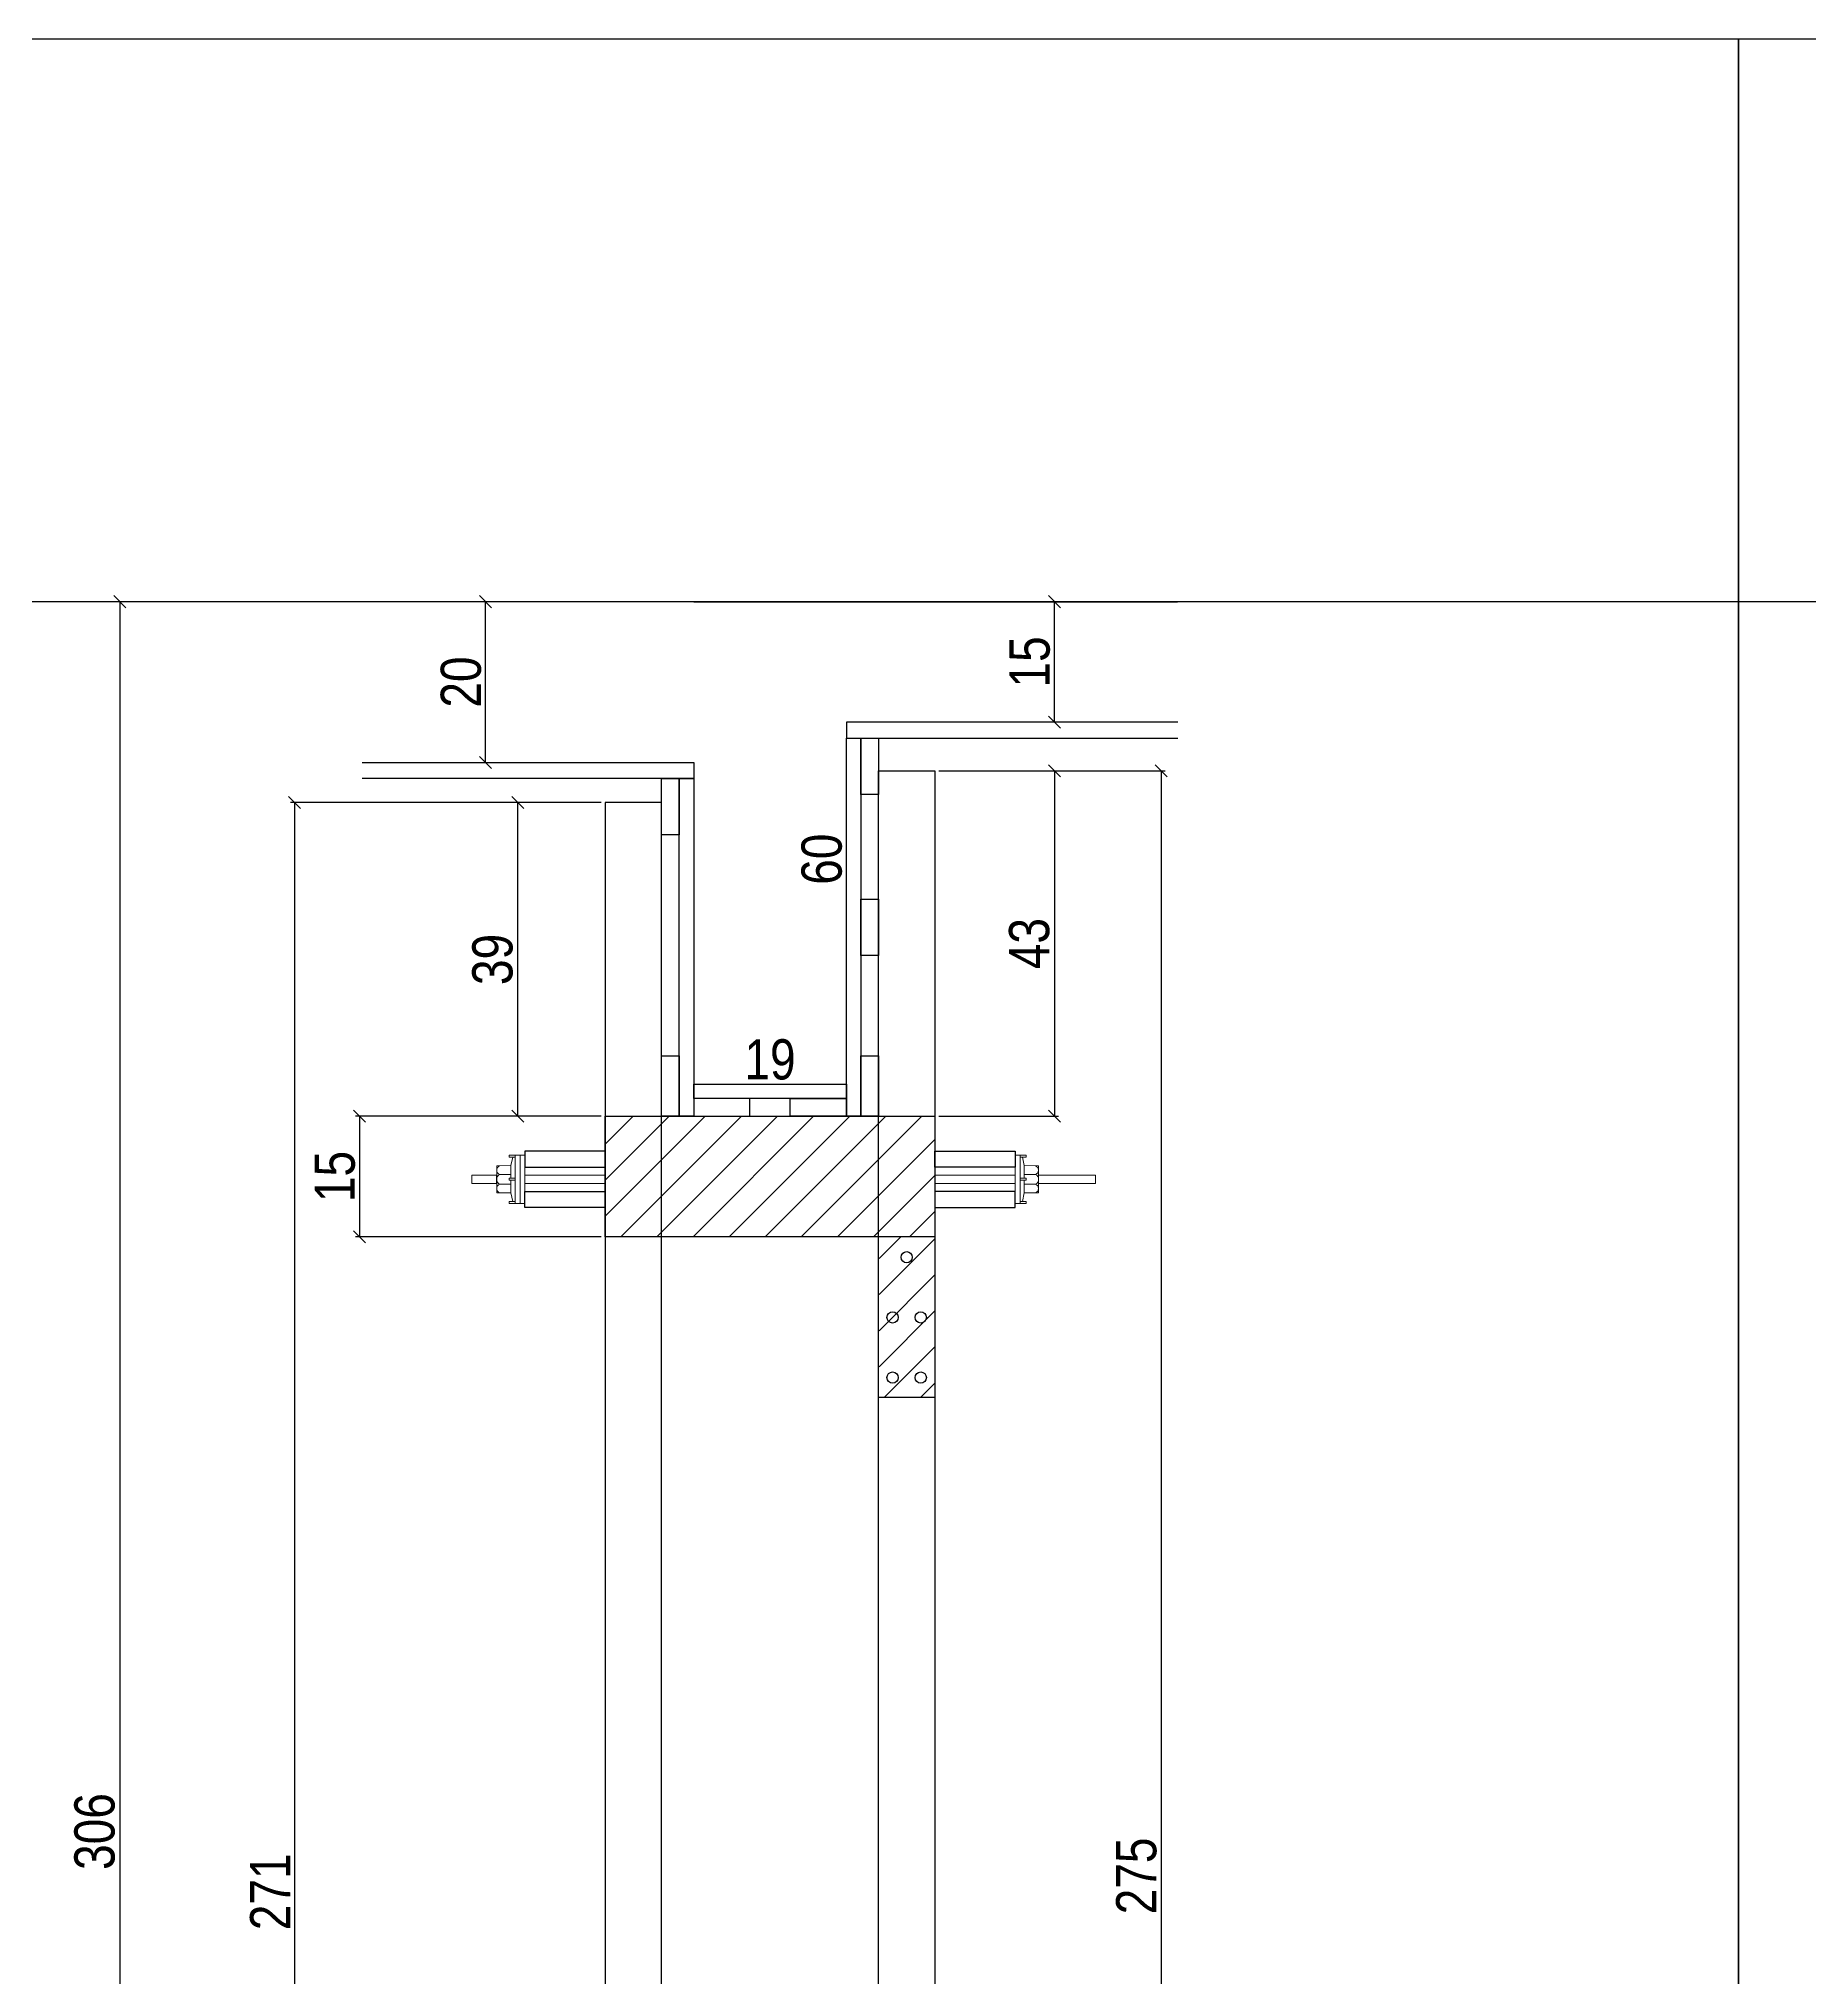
# Model space of a CAD drawing. Extents: x 17311 to 161354, y 153625 to 211469.
# Drawn here: x 18630.8 to 19071.3, y 207858.3 to 208340.7 of the extents above; entities that cross this region are included whole.
import ezdxf

# ---------------------------------------------------------------- set-up
doc = ezdxf.new("R2010")
doc.units = 0
doc.layers.get('0').update_dxf_attribs({"linetype": 'CONTINUOUS'})
doc.layers.get('DEFPOINTS').update_dxf_attribs({"linetype": 'CONTINUOUS'})
for name, color, linetype in [('8', 111, 'CONTINUOUS'), ('COTA', 241, 'CONTINUOUS'), ('detalhes', 4, 'CONTINUOUS'), ('TIRAS REESCORAMENTO', 252, 'CONTINUOUS')]:
    doc.layers.add(name, color=color, linetype=linetype)
doc.layers.add('BARRA_ANCORAGEM', color=1, linetype='CONTINUOUS', lineweight=15)
doc.styles.add('COTA TECNICA 2X', font='techl___.ttf', dxfattribs={"height": 10})
doc.dimstyles.new('SECAO', dxfattribs={"dimscale": 0.333333, "dimtxt": 5, "dimasz": 9, "dimexe": 3, "dimexo": 3, "dimgap": 3, "dimtad": 1, "dimdec": 1, "dimlfac": 0.5, "dimzin": 12, "dimdsep": 46, "dimtxsty": 'COTA TECNICA 2X', "dimblk1": 'OBLIQUE', "dimblk2": 'OBLIQUE', "dimsah": 1, "dimcen": 0.9, "dimclrd": 4, "dimclre": 4, "dimclrt": 240, "dimadec": 1, "dimazin": 3, "dimtfac": 1, "dimtdec": 1, "dimtmove": 0, "dimatfit": 3, "dimfxl": 1, "dimtolj": 1, "dimtzin": 12, "dimarcsym": 0})

# ---------------------------------------------------------------- blocks, each defined once
blk = doc.blocks.new('_Oblique')
at = {"color": 0, "linetype": 'ByBlock', "lineweight": -2}
blk.add_line((-0.5, -0.5), (0.5, 0.5), dxfattribs=at)
blk = doc.blocks.new('*D2830')
at = {"layer": 'DEFPOINTS', "color": 0, "transparency": 16777216}
for p in [(18771.74, 208150.66), (18694.45, 207608.57), (18771.74, 207608.57)]:
    blk.add_point(p, dxfattribs=at)
at = {"layer": 'detalhes', "color": 4, "lineweight": -2, "transparency": 16777216}
for p, q in [((18770.74, 208150.66), (18693.45, 208150.66)), ((18694.45, 208150.66), (18694.45, 207608.57)), ((18770.74, 207608.57), (18693.45, 207608.57))]:
    blk.add_line(p, q, dxfattribs=at)
at = {"layer": 'detalhes', "color": 4, "lineweight": -2, "transparency": 16777216, "xscale": 3, "yscale": 3, "zscale": 3}
for p, rotation in [((18694.45, 208150.66), 90), ((18694.45, 207608.57), 270)]:
    blk.add_blockref('_Oblique', p, dxfattribs=dict(at, rotation=rotation))
at = {"layer": 'detalhes', "color": 240, "transparency": 16777216, "insert": (18688.37, 207879.61), "char_height": 10, "attachment_point": 5, "rotation": 90, "style": 'COTA TECNICA 2X'}
blk.add_mtext('\\A1;271', dxfattribs=at)
blk = doc.blocks.new('*D2836')
at = {"layer": 'DEFPOINTS', "color": 0, "transparency": 16777216}
for p in [(18749.97, 208150.66), (18771.74, 208150.66), (18771.74, 208072.61)]:
    blk.add_point(p, dxfattribs=at)
at = {"layer": 'detalhes', "color": 4, "lineweight": -2, "transparency": 16777216}
for p, q in [((18770.74, 208150.66), (18748.97, 208150.66)), ((18749.97, 208072.61), (18749.97, 208150.66)), ((18770.74, 208072.61), (18748.97, 208072.61))]:
    blk.add_line(p, q, dxfattribs=at)
at = {"layer": 'detalhes', "color": 4, "lineweight": -2, "transparency": 16777216, "xscale": 3, "yscale": 3, "zscale": 3}
for p, rotation in [((18749.97, 208150.66), 90), ((18749.97, 208072.61), 270)]:
    blk.add_blockref('_Oblique', p, dxfattribs=dict(at, rotation=rotation))
at = {"layer": 'detalhes', "color": 240, "transparency": 16777216, "insert": (18743.72, 208111.63), "char_height": 10, "attachment_point": 5, "rotation": 90, "style": 'COTA TECNICA 2X'}
blk.add_mtext('\\A1;39', dxfattribs=at)
blk = doc.blocks.new('*D2837')
at = {"layer": 'DEFPOINTS', "color": 0, "transparency": 16777216}
for p in [(18853.74, 208158.54), (18853.74, 208072.61), (18883.49, 208072.61)]:
    blk.add_point(p, dxfattribs=at)
at = {"layer": 'detalhes', "color": 4, "lineweight": -2, "transparency": 16777216}
for p, q in [((18854.74, 208158.54), (18884.49, 208158.54)), ((18883.49, 208158.54), (18883.49, 208072.61)), ((18854.74, 208072.61), (18884.49, 208072.61))]:
    blk.add_line(p, q, dxfattribs=at)
at = {"layer": 'detalhes', "color": 4, "lineweight": -2, "transparency": 16777216, "xscale": 3, "yscale": 3, "zscale": 3}
for p, rotation in [((18883.49, 208158.54), 90), ((18883.49, 208072.61), 270)]:
    blk.add_blockref('_Oblique', p, dxfattribs=dict(at, rotation=rotation))
at = {"layer": 'detalhes', "color": 240, "transparency": 16777216, "insert": (18877.27, 208115.57), "char_height": 10, "attachment_point": 5, "rotation": 90, "style": 'COTA TECNICA 2X'}
blk.add_mtext('\\A1;43', dxfattribs=at)
blk = doc.blocks.new('*D2838')
at = {"layer": 'DEFPOINTS', "color": 0, "transparency": 16777216}
for p in [(18785.74, 208200.66), (18650.94, 207588.57), (18771.74, 207588.57)]:
    blk.add_point(p, dxfattribs=at)
at = {"layer": 'detalhes', "color": 4, "lineweight": -2, "transparency": 16777216}
for p, q in [((18784.74, 208200.66), (18649.94, 208200.66)), ((18650.94, 208200.66), (18650.94, 207588.57)), ((18770.74, 207588.57), (18649.94, 207588.57))]:
    blk.add_line(p, q, dxfattribs=at)
at = {"layer": 'detalhes', "color": 4, "lineweight": -2, "transparency": 16777216, "xscale": 3, "yscale": 3, "zscale": 3}
for p, rotation in [((18650.94, 208200.66), 90), ((18650.94, 207588.57), 270)]:
    blk.add_blockref('_Oblique', p, dxfattribs=dict(at, rotation=rotation))
at = {"layer": 'detalhes', "color": 240, "transparency": 16777216, "insert": (18644.72, 207894.61), "char_height": 10, "attachment_point": 5, "rotation": 90, "style": 'COTA TECNICA 2X'}
blk.add_mtext('\\A1;306', dxfattribs=at)
blk = doc.blocks.new('*D2840')
at = {"layer": 'DEFPOINTS', "color": 0, "transparency": 16777216}
for p in [(18808.78, 208200.66), (18831.74, 208200.66), (18808.78, 208080.61)]:
    blk.add_point(p, dxfattribs=at)
at = {"layer": 'detalhes', "color": 240, "transparency": 16777216, "insert": (18825.63, 208136.58), "char_height": 10, "attachment_point": 5, "rotation": 90, "style": 'COTA TECNICA 2X'}
blk.add_mtext('\\A1;60', dxfattribs=at)
blk = doc.blocks.new('*D2841')
at = {"layer": 'DEFPOINTS', "color": 0, "transparency": 16777216}
for p in [(18793.74, 208080.61), (18831.74, 208080.61), (18831.74, 208080.61)]:
    blk.add_point(p, dxfattribs=at)
at = {"layer": 'detalhes', "color": 240, "transparency": 16777216, "insert": (18812.74, 208086.7), "char_height": 10, "attachment_point": 5, "style": 'COTA TECNICA 2X'}
blk.add_mtext('\\A1;19', dxfattribs=at)
blk = doc.blocks.new('*D2844')
at = {"layer": 'DEFPOINTS', "color": 0, "transparency": 16777216}
for p in [(18883.49, 208200.66), (18883.49, 208200.66), (18883.49, 208170.66)]:
    blk.add_point(p, dxfattribs=at)
at = {"layer": 'detalhes', "color": 4, "lineweight": -2, "transparency": 16777216}
for p, q in [((18883.49, 208170.66), (18883.49, 208200.66)), ((18884.49, 208200.66), (18884.49, 208200.66)), ((18884.49, 208170.66), (18884.49, 208170.66))]:
    blk.add_line(p, q, dxfattribs=at)
at = {"layer": 'detalhes', "color": 4, "lineweight": -2, "transparency": 16777216, "xscale": 3, "yscale": 3, "zscale": 3}
for p, rotation in [((18883.49, 208200.66), 90), ((18883.49, 208170.66), 270)]:
    blk.add_blockref('_Oblique', p, dxfattribs=dict(at, rotation=rotation))
at = {"layer": 'detalhes', "color": 240, "transparency": 16777216, "insert": (18877.38, 208185.66), "char_height": 10, "attachment_point": 5, "rotation": 90, "style": 'COTA TECNICA 2X'}
blk.add_mtext('\\A1;15', dxfattribs=at)
blk = doc.blocks.new('*D2845')
at = {"layer": 'DEFPOINTS', "color": 0, "transparency": 16777216}
for p in [(18854.74, 208158.54), (18854.74, 207608.57), (18910.03, 207608.57)]:
    blk.add_point(p, dxfattribs=at)
at = {"layer": 'detalhes', "color": 4, "lineweight": -2, "transparency": 16777216}
for p, q in [((18855.74, 208158.54), (18911.03, 208158.54)), ((18910.03, 208158.54), (18910.03, 207608.57)), ((18855.74, 207608.57), (18911.03, 207608.57))]:
    blk.add_line(p, q, dxfattribs=at)
at = {"layer": 'detalhes', "color": 4, "lineweight": -2, "transparency": 16777216, "xscale": 3, "yscale": 3, "zscale": 3}
for p, rotation in [((18910.03, 208158.54), 90), ((18910.03, 207608.57), 270)]:
    blk.add_blockref('_Oblique', p, dxfattribs=dict(at, rotation=rotation))
at = {"layer": 'detalhes', "color": 240, "transparency": 16777216, "insert": (18903.92, 207883.55), "char_height": 10, "attachment_point": 5, "rotation": 90, "style": 'COTA TECNICA 2X'}
blk.add_mtext('\\A1;275', dxfattribs=at)
blk = doc.blocks.new('*D2850')
at = {"layer": 'DEFPOINTS', "color": 0, "transparency": 16777216}
for p in [(18741.98, 208200.66), (18741.98, 208200.66), (18741.98, 208160.66)]:
    blk.add_point(p, dxfattribs=at)
at = {"layer": 'detalhes', "color": 4, "lineweight": -2, "transparency": 16777216}
for p, q in [((18740.98, 208200.66), (18740.98, 208200.66)), ((18741.98, 208160.66), (18741.98, 208200.66)), ((18740.98, 208160.66), (18740.98, 208160.66))]:
    blk.add_line(p, q, dxfattribs=at)
at = {"layer": 'detalhes', "color": 4, "lineweight": -2, "transparency": 16777216, "xscale": 3, "yscale": 3, "zscale": 3}
for p, rotation in [((18741.98, 208200.66), 90), ((18741.98, 208160.66), 270)]:
    blk.add_blockref('_Oblique', p, dxfattribs=dict(at, rotation=rotation))
at = {"layer": 'detalhes', "color": 240, "transparency": 16777216, "insert": (18735.88, 208180.66), "char_height": 10, "attachment_point": 5, "rotation": 90, "style": 'COTA TECNICA 2X'}
blk.add_mtext('\\A1;20', dxfattribs=at)
blk = doc.blocks.new('*D3290')
at = {"layer": 'DEFPOINTS', "color": 0, "transparency": 16777216}
for p in [(18771.74, 208072.61), (18710.6, 208042.61), (18771.74, 208042.61)]:
    blk.add_point(p, dxfattribs=at)
at = {"layer": 'detalhes', "color": 4, "lineweight": -2, "transparency": 16777216}
for p, q in [((18770.74, 208072.61), (18709.6, 208072.61)), ((18710.6, 208072.61), (18710.6, 208042.61)), ((18770.74, 208042.61), (18709.6, 208042.61))]:
    blk.add_line(p, q, dxfattribs=at)
at = {"layer": 'detalhes', "color": 4, "lineweight": -2, "transparency": 16777216, "xscale": 3, "yscale": 3, "zscale": 3}
for p, rotation in [((18710.6, 208072.61), 90), ((18710.6, 208042.61), 270)]:
    blk.add_blockref('_Oblique', p, dxfattribs=dict(at, rotation=rotation))
at = {"layer": 'detalhes', "color": 240, "transparency": 16777216, "insert": (18704.49, 208057.61), "char_height": 10, "attachment_point": 5, "rotation": 90, "style": 'COTA TECNICA 2X'}
blk.add_mtext('\\A1;15', dxfattribs=at)
blk = doc.blocks.new('A$C51C4441F')
at = {"layer": 'BARRA_ANCORAGEM'}
for p, q in [((-2.25, 3.4), (-1.79, 5.5)), ((-2.25, 3.4), (-5.81, 3.39)), ((-5.81, 3.39), (-5.81, -3.39)), ((-2.25, 1.2), (-5.02, 1.2)), ((-2.25, 3.4), (-2.25, 3.4)), ((-2.25, 3.4), (-2.25, 0.25)), ((-2.25, -3.4), (-5.81, -3.39)), ((-2.25, -1.2), (-5.02, -1.2)), ((-2.25, -0.25), (-2.25, -3.4)), ((-2.25, -3.4), (-1.79, -5.5))]:
    blk.add_line(p, q, dxfattribs=at)
for points in [[(-2.7, 6), (-1.2, 6), (-1.2, 5.5), (-2.7, 5.5)], [(-1.2, -6), (0, -6), (0, 6), (-1.2, 6)], [(-2.7, 0.25), (-1.2, 0.25), (-1.2, -0.25), (-2.7, -0.25)], [(-2.7, -6), (-1.2, -6), (-1.2, -5.5), (-2.7, -5.5)]]:
    blk.add_lwpolyline(points, close=True, dxfattribs=at)
for centre, radius, start, end in [((-4.66, 2.3), 1.15, 107.7845, 252.2718), ((-4.52, 0), 1.3, 112.648, 247.4083), ((-4.66, -2.3), 1.15, 107.7845, 252.2718)]:
    blk.add_arc(centre, radius, start, end, dxfattribs=at)

msp = doc.modelspace()

# ---------------------------------------------------------------- hatches: boundary and pattern name
at = {"layer": 'COTA'}
h = msp.add_hatch(dxfattribs=at)
h.set_pattern_fill('ANSI31', color=256, scale=2, style=0)
h.set_pattern_definition([(45, (-5843.214, -5224.458), (-4.49012806, 4.49012806), [])])
h.paths.add_polyline_path([(18853.74, 208055.91), (18853.74, 208072.61), (18771.74, 208072.61), (18771.74, 208042.61), (18853.74, 208042.61), (18853.74, 208053.91), (18853.74, 208054.91), (18853.74, 208056.91)])
h = msp.add_hatch(dxfattribs=at)
h.set_pattern_fill('ANSI31', color=256, scale=2, style=0)
h.set_pattern_definition([(45, (-4819.99, 9783.201), (-4.49012806, 4.49012806), [])])
h.paths.add_polyline_path([(18839.86, 208002.58), (18853.86, 208002.58), (18853.86, 208042.52), (18839.86, 208042.52)])

# ---------------------------------------------------------------- linework, layer by layer
msp.add_line((18853.74, 208002.58), (18839.74, 208002.58))
at = {"linetype": 'Continuous'}
for points in [[(18853.74, 207608.57), (18839.74, 207608.57), (18839.74, 208158.54), (18853.74, 208158.54)], [(18771.74, 207608.57), (18785.74, 207608.57), (18785.74, 208150.66), (18771.74, 208150.66)], [(18853.74, 208042.61), (18771.74, 208042.61), (18771.74, 208072.61), (18853.74, 208072.61)]]:
    msp.add_lwpolyline(points, close=True, dxfattribs=at)
for centre in [(18846.74, 208037.52), (18843.24, 208022.55), (18850.24, 208022.55), (18843.24, 208007.58), (18850.24, 208007.58)]:
    msp.add_circle(centre, 1.4)
at = {"layer": '8', "color": 5, "linetype": 'Continuous'}
for points in [[(19053.72, 207375.96), (18456.91, 207375.96), (18456.91, 208340.74), (19053.72, 208340.74)], [(19650.53, 207375.96), (19053.72, 207375.96), (19053.72, 208340.74), (19650.53, 208340.74)]]:
    msp.add_lwpolyline(points, close=True, dxfattribs=at)
at = {"layer": 'BARRA_ANCORAGEM'}
for points in [[(18750.54, 208062.91), (18751.74, 208062.91), (18751.74, 208050.91), (18750.54, 208050.91)], [(18874.94, 208062.91), (18873.74, 208062.91), (18873.74, 208050.91), (18874.94, 208050.91)], [(18738.54, 208055.91), (18744.72, 208055.91), (18744.72, 208057.91), (18738.54, 208057.91)], [(18751.74, 208055.91), (18771.74, 208055.91), (18771.74, 208057.91), (18751.74, 208057.91)], [(18873.74, 208055.91), (18853.74, 208055.91), (18853.74, 208057.91), (18873.74, 208057.91)], [(18879.55, 208055.91), (18893.74, 208055.91), (18893.74, 208057.91), (18879.55, 208057.91)]]:
    msp.add_lwpolyline(points, close=True, dxfattribs=at)
at = {"layer": 'TIRAS REESCORAMENTO', "linetype": 'ByBlock'}
for p, q in [((22634.59, 208200.66), (17860.1, 208200.66)), ((18793.74, 208200.66), (18914.08, 208200.66)), ((18831.74, 208166.66), (18914.22, 208166.66))]:
    msp.add_line(p, q, dxfattribs=at)
for points in [[(18914.22, 208170.66), (18831.74, 208170.66), (18831.74, 208166.66), (18914.22, 208166.66)], [(18835.34, 208072.61), (18831.74, 208072.61), (18831.74, 208166.66), (18835.34, 208166.66), (18835.34, 208072.61)], [(18711.26, 208160.66), (18793.74, 208160.66), (18793.74, 208156.66), (18711.26, 208156.66)], [(18793.74, 208072.61), (18790.14, 208072.61), (18790.14, 208156.66), (18793.74, 208156.66), (18793.74, 208072.61)]]:
    msp.add_lwpolyline(points, dxfattribs=at)
for points in [[(18835.34, 208166.66), (18839.74, 208166.66), (18839.74, 208152.66), (18835.34, 208152.66)], [(18785.74, 208156.66), (18790.14, 208156.66), (18790.14, 208142.66), (18785.74, 208142.66)], [(18835.34, 208126.63), (18839.74, 208126.63), (18839.74, 208112.63), (18835.34, 208112.63)], [(18785.74, 208087.61), (18790.14, 208087.61), (18790.14, 208072.61), (18785.74, 208072.61)], [(18835.34, 208087.61), (18839.74, 208087.61), (18839.74, 208072.61), (18835.34, 208072.61)], [(18831.74, 208077.01), (18793.74, 208077.01), (18793.74, 208080.61), (18831.74, 208080.61)], [(18807.7, 208072.61), (18807.7, 208077.01), (18793.74, 208077.01), (18793.74, 208072.61)], [(18817.77, 208072.61), (18817.77, 208077.01), (18831.74, 208077.01), (18831.74, 208072.61)], [(18751.74, 208059.91), (18771.74, 208059.91), (18771.74, 208063.91), (18751.74, 208063.91)], [(18873.74, 208059.91), (18853.74, 208059.91), (18853.74, 208063.91), (18873.74, 208063.91)], [(18751.74, 208053.91), (18771.74, 208053.91), (18771.74, 208049.91), (18751.74, 208049.91)], [(18873.74, 208053.91), (18853.74, 208053.91), (18853.74, 208049.91), (18873.74, 208049.91)]]:
    msp.add_lwpolyline(points, close=True, dxfattribs=at)

# ---------------------------------------------------------------- block references
at = {"layer": 'BARRA_ANCORAGEM', "xscale": -1, "rotation": 180}
msp.add_blockref('A$C51C4441F', (18750.54, 208056.91), dxfattribs=at)
at = {"layer": 'BARRA_ANCORAGEM', "xscale": -1}
msp.add_blockref('A$C51C4441F', (18873.74, 208056.91), dxfattribs=at)

# ---------------------------------------------------------------- dimensions: what is measured, and where the dimension line sits
at = {"layer": 'detalhes', "color": 3}
for base, p1, p2, picture, middle in [((18650.94, 207588.57), (18785.74, 208200.66), (18771.74, 207588.57), '*D2838', (18644.72, 207894.61)), ((18741.98, 208200.66), (18741.98, 208160.66), (18741.98, 208200.66), '*D2850', (18735.88, 208180.66)), ((18883.49, 208200.66), (18883.49, 208170.66), (18883.49, 208200.66), '*D2844', (18877.38, 208185.66)), ((18883.49, 208072.61), (18853.74, 208158.54), (18853.74, 208072.61), '*D2837', (18877.27, 208115.57)), ((18910.03, 207608.57), (18854.74, 208158.54), (18854.74, 207608.57), '*D2845', (18903.92, 207883.55)), ((18694.45, 207608.57), (18771.74, 208150.66), (18771.74, 207608.57), '*D2830', (18688.37, 207879.61)), ((18749.97, 208150.66), (18771.74, 208072.61), (18771.74, 208150.66), '*D2836', (18743.72, 208111.63)), ((18710.6, 208042.61), (18771.74, 208072.61), (18771.74, 208042.61), '*D3290', (18704.49, 208057.61))]:
    dim = msp.add_linear_dim(base=base, p1=p1, p2=p2, angle=90, dimstyle='SECAO', dxfattribs=at)
    dim.commit()
    dim.dimension.update_dxf_attribs({"geometry": picture, "text_midpoint": middle})
dim = msp.add_linear_dim(base=(18831.74, 208200.66), p1=(18808.78, 208080.61), p2=(18808.78, 208200.66), angle=90, dimstyle='SECAO', override={"dimse1": 1, "dimse2": 1, "dimsd1": 1, "dimsd2": 1}, dxfattribs=at)
dim.commit()
dim.dimension.update_dxf_attribs({"geometry": '*D2840', "text_midpoint": (18831.74, 208136.58), "dimtype": 160})
dim = msp.add_linear_dim(base=(18831.74, 208080.61), p1=(18793.74, 208080.61), p2=(18831.74, 208080.61), dimstyle='SECAO', override={"dimse1": 1, "dimse2": 1, "dimsd1": 1, "dimsd2": 1}, dxfattribs=at)
dim.commit()
dim.dimension.update_dxf_attribs({"geometry": '*D2841', "text_midpoint": (18812.74, 208080.61), "dimtype": 160})

doc.saveas('drawing.dxf')
